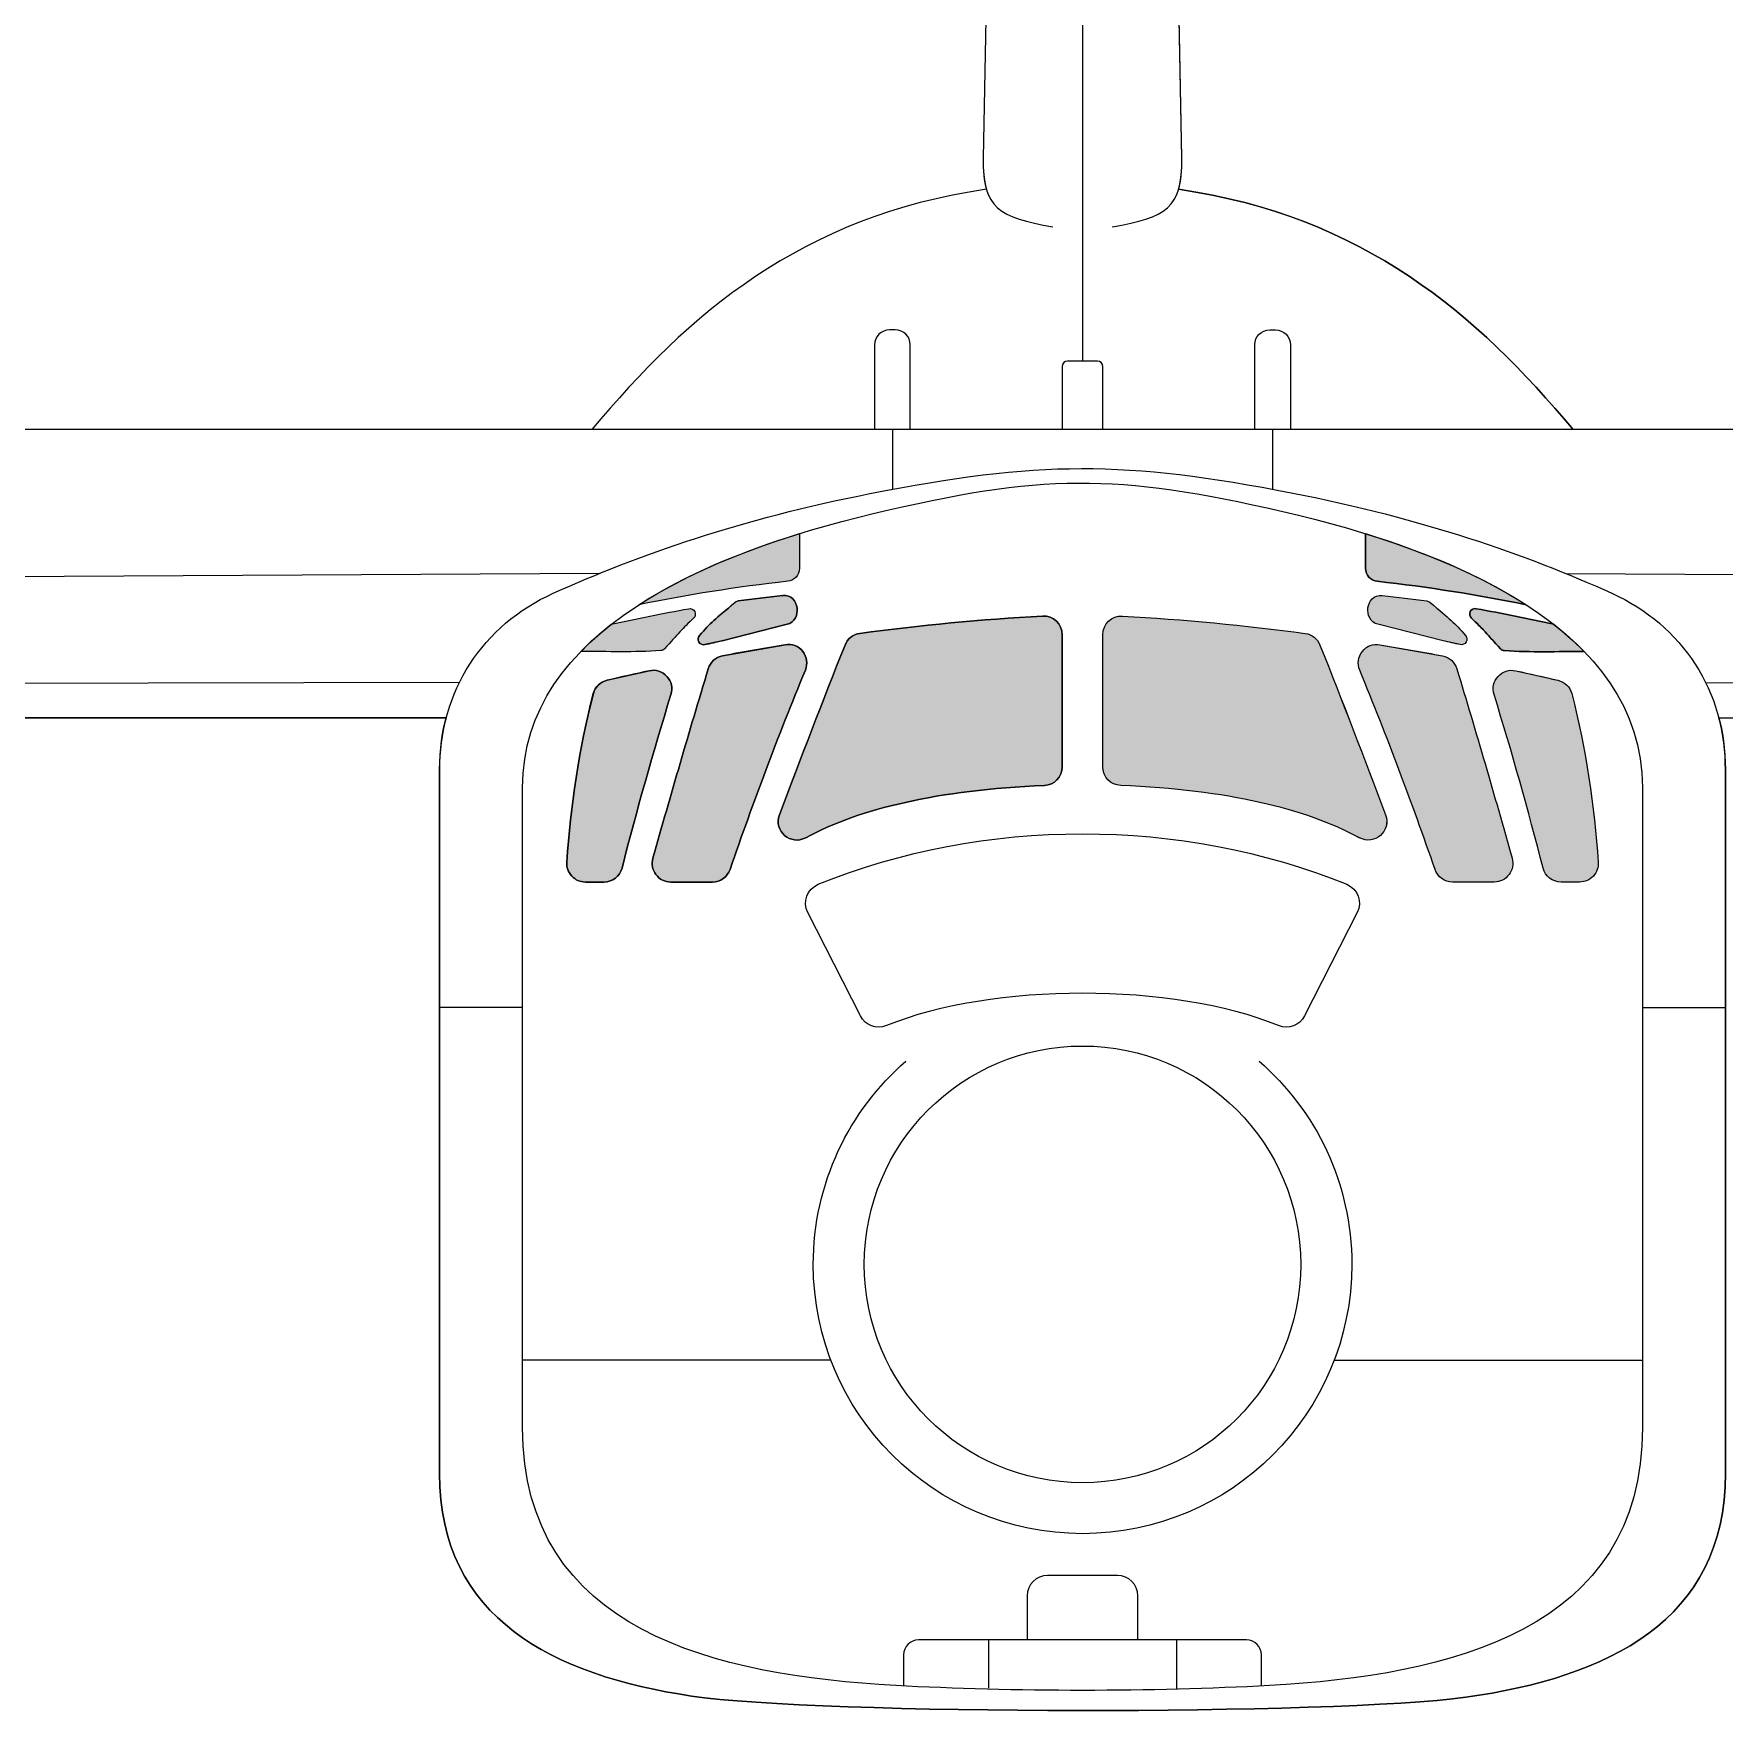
# Model space of a CAD drawing. Extents: x 65 to 355, y 40 to 244.
# Drawn here: x 254.15 to 270.15, y 192.28 to 208.19 of the extents above; entities that cross this region are included whole.
import ezdxf

# ---------------------------------------------------------------- set-up
doc = ezdxf.new("R2010")
doc.units = 0
doc.header["$MEASUREMENT"] = 0
doc.layers.add('4-VIEW', color=7, linetype='CONTINUOUS')
doc.layers.add('SOLIDS', color=7, linetype='CONTINUOUS')

# ---------------------------------------------------------------- blocks, each defined once
blk = doc.blocks.new('BLOCK_2')
at = {"layer": '4-VIEW', "color": 7}
for points in [[(264.073, 223.097), (264.073, 205.092)], [(282.005, 204.444), (246.141, 204.444)], [(262.274, 204.444), (262.274, 203.879)], [(265.872, 204.444), (265.872, 203.879)], [(259.498, 203.083), (247.686, 203.018)], [(268.648, 203.083), (280.46, 203.018)], [(258.177, 202.053), (247.857, 202.031)], [(269.968, 202.053), (280.289, 202.031)], [(258.051, 201.718), (247.857, 201.718)], [(270.095, 201.718), (280.289, 201.718)], [(258.774, 198.975), (257.988, 198.975)], [(269.372, 198.975), (270.157, 198.975)], [(261.691, 195.64), (258.774, 195.64)], [(266.455, 195.64), (269.372, 195.64)], [(263.182, 192.992), (263.182, 192.535)], [(264.963, 192.992), (264.963, 192.526)]]:
    blk.add_lwpolyline(points, dxfattribs=at)
for points, knots in [([(264.354, 206.363), (264.864, 206.452), (265.019, 206.535), (265.013, 207.017), (265.013, 207.017), (264.715, 222.587), (264.715, 222.587), (264.689, 223.937), (263.457, 223.937), (263.431, 222.587), (263.431, 222.587), (263.132, 207.017), (263.132, 207.017), (263.127, 206.535), (263.282, 206.452), (263.792, 206.363)], [0, 0, 0, 0, 1, 1, 1, 2, 2, 2, 3, 3, 3, 4, 4, 4, 5, 5, 5, 5]), ([(262.443, 204.444), (262.443, 204.444), (262.443, 205.248), (262.443, 205.248), (262.443, 205.325), (262.379, 205.388), (262.301, 205.388), (262.301, 205.388), (262.246, 205.388), (262.246, 205.388), (262.168, 205.388), (262.105, 205.325), (262.105, 205.248), (262.105, 205.248), (262.105, 204.444), (262.105, 204.444)], [0, 0, 0, 0, 1, 1, 1, 2, 2, 2, 3, 3, 3, 4, 4, 4, 5, 5, 5, 5]), ([(265.703, 204.444), (265.703, 204.444), (265.703, 205.248), (265.703, 205.248), (265.703, 205.325), (265.766, 205.388), (265.844, 205.388), (265.844, 205.388), (265.899, 205.388), (265.899, 205.388), (265.977, 205.388), (266.041, 205.325), (266.041, 205.248), (266.041, 205.248), (266.041, 204.444), (266.041, 204.444)], [0, 0, 0, 0, 1, 1, 1, 2, 2, 2, 3, 3, 3, 4, 4, 4, 5, 5, 5, 5]), ([(264.266, 204.444), (264.266, 204.444), (264.266, 205.039), (264.266, 205.039), (264.266, 205.068), (264.242, 205.096), (264.213, 205.092), (264.213, 205.092), (263.932, 205.092), (263.932, 205.092), (263.903, 205.096), (263.879, 205.068), (263.879, 205.039), (263.879, 205.039), (263.879, 204.444), (263.879, 204.444)], [0, 0, 0, 0, 1, 1, 1, 2, 2, 2, 3, 3, 3, 4, 4, 4, 5, 5, 5, 5]), ([(267.701, 192.451), (269.041, 192.638), (270.157, 193.171), (270.157, 194.566), (270.157, 194.566), (270.157, 201.23), (270.157, 201.23), (270.157, 201.965), (269.752, 202.594), (269.082, 202.896), (268.265, 203.265), (267.29, 203.603), (266.063, 203.844), (264.473, 204.155), (263.651, 204.153), (262.061, 203.839), (260.844, 203.599), (259.875, 203.263), (259.064, 202.896), (258.394, 202.594), (257.988, 201.965), (257.988, 201.23), (257.988, 201.23), (257.988, 194.566), (257.988, 194.566), (257.988, 193.196), (259.065, 192.658), (260.372, 192.462), (261.58, 192.281), (266.475, 192.281), (267.701, 192.451), (267.701, 192.451), (267.701, 192.451), (267.701, 192.451)], [0, 0, 0, 0, 1, 1, 1, 2, 2, 2, 3, 3, 3, 4, 4, 4, 5, 5, 5, 6, 6, 6, 7, 7, 7, 8, 8, 8, 9, 9, 9, 10, 10, 10, 11, 11, 11, 11]), ([(265.842, 192.561), (267.539, 192.655), (269.372, 193.077), (269.372, 195.001), (269.372, 195.001), (269.372, 201.059), (269.372, 201.059), (269.372, 202.557), (267.564, 203.303), (265.968, 203.67), (264.378, 204.035), (263.683, 204.028), (262.092, 203.65), (260.517, 203.276), (258.774, 202.53), (258.774, 201.059), (258.774, 201.059), (258.774, 195.001), (258.774, 195.001), (258.774, 193.076), (260.608, 192.654), (262.306, 192.561), (263.411, 192.5), (264.737, 192.5), (265.842, 192.561), (265.842, 192.561), (265.842, 192.561), (265.842, 192.561)], [0, 0, 0, 0, 1, 1, 1, 2, 2, 2, 3, 3, 3, 4, 4, 4, 5, 5, 5, 6, 6, 6, 7, 7, 7, 8, 8, 8, 9, 9, 9, 9]), ([(261.393, 203.46), (261.393, 203.46), (261.393, 203.132), (261.393, 203.132), (261.393, 203.069), (261.346, 203.016), (261.284, 203.009), (260.798, 202.956), (260.33, 202.88), (259.875, 202.787)], [0, 0, 0, 0, 1, 1, 1, 2, 2, 2, 3, 3, 3, 3]), ([(266.752, 203.46), (266.752, 203.46), (266.752, 203.132), (266.752, 203.132), (266.752, 203.069), (266.799, 203.016), (266.862, 203.009), (267.347, 202.956), (267.815, 202.88), (268.271, 202.787)], [0, 0, 0, 0, 1, 1, 1, 2, 2, 2, 3, 3, 3, 3]), ([(260.448, 202.496), (260.553, 202.619), (260.594, 202.648), (260.787, 202.812), (260.795, 202.818), (260.804, 202.822), (260.814, 202.823), (260.953, 202.843), (261.093, 202.859), (261.236, 202.874), (261.397, 202.89), (261.422, 202.638), (261.279, 202.602), (261.279, 202.602), (260.661, 202.447), (260.661, 202.447), (260.606, 202.433), (260.552, 202.421), (260.498, 202.41), (260.476, 202.405), (260.454, 202.415), (260.442, 202.435), (260.431, 202.455), (260.433, 202.479), (260.448, 202.496), (260.448, 202.496), (260.448, 202.496), (260.448, 202.496)], [0, 0, 0, 0, 1, 1, 1, 2, 2, 2, 3, 3, 3, 4, 4, 4, 5, 5, 5, 6, 6, 6, 7, 7, 7, 8, 8, 8, 9, 9, 9, 9]), ([(267.698, 202.496), (267.592, 202.619), (267.552, 202.648), (267.359, 202.812), (267.35, 202.818), (267.341, 202.822), (267.331, 202.823), (267.193, 202.843), (267.052, 202.859), (266.909, 202.874), (266.749, 202.89), (266.723, 202.638), (266.867, 202.602), (266.867, 202.602), (267.485, 202.447), (267.485, 202.447), (267.54, 202.433), (267.594, 202.421), (267.647, 202.41), (267.67, 202.405), (267.692, 202.415), (267.704, 202.435), (267.715, 202.455), (267.713, 202.479), (267.698, 202.496), (267.698, 202.496), (267.698, 202.496), (267.698, 202.496)], [0, 0, 0, 0, 1, 1, 1, 2, 2, 2, 3, 3, 3, 4, 4, 4, 5, 5, 5, 6, 6, 6, 7, 7, 7, 8, 8, 8, 9, 9, 9, 9]), ([(259.613, 202.602), (259.858, 202.657), (260.1, 202.706), (260.347, 202.75), (260.37, 202.754), (260.392, 202.743), (260.403, 202.722), (260.413, 202.7), (260.409, 202.676), (260.392, 202.659), (260.29, 202.563), (260.238, 202.506), (260.118, 202.371), (260.109, 202.36), (260.097, 202.354), (260.082, 202.353), (259.834, 202.336), (259.574, 202.345), (259.325, 202.345)], [0, 0, 0, 0, 1, 1, 1, 2, 2, 2, 3, 3, 3, 4, 4, 4, 5, 5, 5, 6, 6, 6, 6]), ([(261.965, 202.516), (262.539, 202.593), (263.116, 202.649), (263.694, 202.68), (263.796, 202.685), (263.88, 202.605), (263.88, 202.504), (263.88, 202.504), (263.88, 201.253), (263.88, 201.253), (263.88, 201.159), (263.806, 201.081), (263.712, 201.077), (262.701, 201.034), (261.967, 200.86), (261.453, 200.583), (261.31, 200.505), (261.147, 200.647), (261.204, 200.799), (261.406, 201.336), (261.613, 201.872), (261.825, 202.406), (261.849, 202.467), (261.9, 202.507), (261.965, 202.516), (261.965, 202.516), (261.965, 202.516), (261.965, 202.516)], [0, 0, 0, 0, 1, 1, 1, 2, 2, 2, 3, 3, 3, 4, 4, 4, 5, 5, 5, 6, 6, 6, 7, 7, 7, 8, 8, 8, 9, 9, 9, 9]), ([(266.18, 202.516), (265.606, 202.593), (265.03, 202.649), (264.451, 202.68), (264.349, 202.685), (264.265, 202.605), (264.265, 202.504), (264.265, 202.504), (264.265, 201.253), (264.265, 201.253), (264.265, 201.159), (264.339, 201.081), (264.434, 201.077), (265.445, 201.034), (266.178, 200.86), (266.693, 200.583), (266.836, 200.505), (266.998, 200.647), (266.941, 200.799), (266.739, 201.336), (266.533, 201.872), (266.32, 202.406), (266.296, 202.467), (266.245, 202.507), (266.18, 202.516), (266.18, 202.516), (266.18, 202.516), (266.18, 202.516)], [0, 0, 0, 0, 1, 1, 1, 2, 2, 2, 3, 3, 3, 4, 4, 4, 5, 5, 5, 6, 6, 6, 7, 7, 7, 8, 8, 8, 9, 9, 9, 9]), ([(268.532, 202.602), (268.287, 202.657), (268.045, 202.706), (267.799, 202.75), (267.776, 202.754), (267.753, 202.743), (267.742, 202.722), (267.732, 202.7), (267.736, 202.676), (267.754, 202.659), (267.855, 202.563), (267.908, 202.506), (268.027, 202.371), (268.036, 202.36), (268.049, 202.354), (268.063, 202.353), (268.311, 202.336), (268.571, 202.345), (268.82, 202.345)], [0, 0, 0, 0, 1, 1, 1, 2, 2, 2, 3, 3, 3, 4, 4, 4, 5, 5, 5, 6, 6, 6, 6]), ([(260.666, 202.304), (260.864, 202.341), (261.06, 202.377), (261.258, 202.409), (261.323, 202.42), (261.384, 202.397), (261.425, 202.345), (261.466, 202.294), (261.474, 202.229), (261.45, 202.169), (261.191, 201.543), (260.955, 200.914), (260.737, 200.283), (260.712, 200.21), (260.647, 200.164), (260.57, 200.164), (260.57, 200.164), (260.176, 200.164), (260.176, 200.164), (260.12, 200.164), (260.07, 200.188), (260.036, 200.234), (260.002, 200.279), (259.991, 200.333), (260.007, 200.388), (260.175, 200.987), (260.35, 201.585), (260.531, 202.182), (260.55, 202.246), (260.6, 202.292), (260.666, 202.304), (260.666, 202.304), (260.666, 202.304), (260.666, 202.304)], [0, 0, 0, 0, 1, 1, 1, 2, 2, 2, 3, 3, 3, 4, 4, 4, 5, 5, 5, 6, 6, 6, 7, 7, 7, 8, 8, 8, 9, 9, 9, 10, 10, 10, 11, 11, 11, 11]), ([(267.479, 202.304), (267.282, 202.341), (267.085, 202.377), (266.887, 202.409), (266.823, 202.42), (266.762, 202.397), (266.721, 202.345), (266.68, 202.294), (266.671, 202.229), (266.696, 202.169), (266.954, 201.543), (267.191, 200.914), (267.409, 200.283), (267.434, 200.21), (267.499, 200.164), (267.575, 200.164), (267.575, 200.164), (267.969, 200.164), (267.969, 200.164), (268.026, 200.164), (268.075, 200.188), (268.109, 200.234), (268.144, 200.279), (268.154, 200.333), (268.139, 200.388), (267.971, 200.987), (267.796, 201.585), (267.615, 202.182), (267.595, 202.246), (267.545, 202.292), (267.479, 202.304), (267.479, 202.304), (267.479, 202.304), (267.479, 202.304)], [0, 0, 0, 0, 1, 1, 1, 2, 2, 2, 3, 3, 3, 4, 4, 4, 5, 5, 5, 6, 6, 6, 7, 7, 7, 8, 8, 8, 9, 9, 9, 10, 10, 10, 11, 11, 11, 11]), ([(259.573, 202.073), (259.706, 202.104), (259.84, 202.134), (259.972, 202.163), (260.035, 202.176), (260.096, 202.157), (260.14, 202.109), (260.183, 202.062), (260.197, 202), (260.178, 201.938), (260.009, 201.392), (259.855, 200.844), (259.715, 200.296), (259.694, 200.217), (259.625, 200.164), (259.544, 200.164), (259.544, 200.164), (259.368, 200.164), (259.368, 200.164), (259.317, 200.164), (259.274, 200.183), (259.239, 200.22), (259.205, 200.257), (259.188, 200.302), (259.192, 200.352), (259.23, 200.884), (259.304, 201.415), (259.444, 201.946), (259.46, 202.011), (259.509, 202.057), (259.573, 202.073), (259.573, 202.073), (259.573, 202.073), (259.573, 202.073)], [0, 0, 0, 0, 1, 1, 1, 2, 2, 2, 3, 3, 3, 4, 4, 4, 5, 5, 5, 6, 6, 6, 7, 7, 7, 8, 8, 8, 9, 9, 9, 10, 10, 10, 11, 11, 11, 11]), ([(268.571, 202.073), (268.439, 202.104), (268.306, 202.134), (268.173, 202.163), (268.11, 202.176), (268.049, 202.157), (268.006, 202.109), (267.962, 202.062), (267.949, 202), (267.967, 201.938), (268.137, 201.392), (268.29, 200.844), (268.431, 200.296), (268.451, 200.217), (268.52, 200.164), (268.602, 200.164), (268.602, 200.164), (268.778, 200.164), (268.778, 200.164), (268.828, 200.164), (268.872, 200.183), (268.907, 200.22), (268.941, 200.257), (268.957, 200.302), (268.953, 200.352), (268.916, 200.884), (268.841, 201.415), (268.702, 201.946), (268.685, 202.011), (268.637, 202.057), (268.571, 202.073), (268.571, 202.073), (268.571, 202.073), (268.571, 202.073)], [0, 0, 0, 0, 1, 1, 1, 2, 2, 2, 3, 3, 3, 4, 4, 4, 5, 5, 5, 6, 6, 6, 7, 7, 7, 8, 8, 8, 9, 9, 9, 10, 10, 10, 11, 11, 11, 11]), ([(265.929, 198.805), (266.023, 198.767), (266.129, 198.806), (266.175, 198.897), (266.175, 198.897), (266.673, 199.875), (266.673, 199.875), (266.724, 199.976), (266.679, 200.099), (266.573, 200.142), (265.012, 200.779), (263.133, 200.779), (261.572, 200.142), (261.467, 200.099), (261.421, 199.976), (261.473, 199.875), (261.473, 199.875), (261.971, 198.897), (261.971, 198.897), (262.016, 198.806), (262.123, 198.767), (262.217, 198.805), (263.214, 199.213), (264.932, 199.213), (265.929, 198.805), (265.929, 198.805), (265.929, 198.805), (265.929, 198.805)], [0, 0, 0, 0, 1, 1, 1, 2, 2, 2, 3, 3, 3, 4, 4, 4, 5, 5, 5, 6, 6, 6, 7, 7, 7, 8, 8, 8, 9, 9, 9, 9]), ([(264.073, 194.48), (265.213, 194.48), (266.138, 195.405), (266.138, 196.546), (266.138, 197.687), (265.213, 198.612), (264.073, 198.612), (262.932, 198.612), (262.007, 197.687), (262.007, 196.546), (262.007, 195.405), (262.932, 194.48), (264.073, 194.48), (264.073, 194.48), (264.073, 194.48), (264.073, 194.48)], [0, 0, 0, 0, 1, 1, 1, 2, 2, 2, 3, 3, 3, 4, 4, 4, 5, 5, 5, 5]), ([(265.745, 198.468), (266.282, 198.001), (266.621, 197.313), (266.621, 196.546), (266.621, 195.139), (265.48, 193.998), (264.073, 193.998), (262.666, 193.998), (261.525, 195.139), (261.525, 196.546), (261.525, 197.313), (261.864, 198.001), (262.401, 198.468)], [0, 0, 0, 0, 1, 1, 1, 2, 2, 2, 3, 3, 3, 4, 4, 4, 4]), ([(264.597, 192.992), (264.597, 192.992), (264.597, 193.409), (264.597, 193.409), (264.597, 193.516), (264.51, 193.603), (264.403, 193.603), (264.403, 193.603), (263.742, 193.603), (263.742, 193.603), (263.636, 193.603), (263.548, 193.516), (263.548, 193.409), (263.548, 193.409), (263.548, 192.992), (263.548, 192.992)], [0, 0, 0, 0, 1, 1, 1, 2, 2, 2, 3, 3, 3, 4, 4, 4, 5, 5, 5, 5]), ([(265.766, 192.556), (265.766, 192.556), (265.766, 192.851), (265.766, 192.851), (265.766, 192.929), (265.703, 192.992), (265.625, 192.992), (265.625, 192.992), (262.52, 192.992), (262.52, 192.992), (262.443, 192.992), (262.38, 192.929), (262.38, 192.851), (262.38, 192.851), (262.38, 192.556), (262.38, 192.556)], [0, 0, 0, 0, 1, 1, 1, 2, 2, 2, 3, 3, 3, 4, 4, 4, 5, 5, 5, 5])]:
    blk.add_open_spline(points, degree=3, knots=knots, dxfattribs=at)
for points in [[(263.163, 206.718), (261.413, 206.465), (260.34, 205.535), (259.429, 204.444)], [(264.983, 206.718), (266.733, 206.465), (267.805, 205.535), (268.716, 204.444)]]:
    blk.add_open_spline(points, degree=3, dxfattribs=at)

msp = doc.modelspace()

# ---------------------------------------------------------------- hatches: boundary and pattern name
at = {"layer": 'SOLIDS'}
h = msp.add_hatch(color=7, dxfattribs=at)
edge = h.paths.add_edge_path()
edge.add_spline(control_points=[(261.393, 203.46), (260.847, 203.291), (260.315, 203.071), (259.875, 202.787), (260.33, 202.88), (260.798, 202.956), (261.284, 203.009), (261.346, 203.016), (261.393, 203.069), (261.393, 203.132), (261.393, 203.132), (261.393, 203.46), (261.393, 203.46)], knot_values=[0, 0, 0, 0, 1, 1, 1, 2, 2, 2, 3, 3, 3, 4, 4, 4, 4], degree=3, periodic=1)
h = msp.add_hatch(color=7, dxfattribs=at)
edge = h.paths.add_edge_path()
edge.add_spline(control_points=[(266.752, 203.132), (266.752, 203.069), (266.799, 203.016), (266.862, 203.009), (267.347, 202.956), (267.815, 202.88), (268.271, 202.787), (267.83, 203.071), (267.297, 203.291), (266.752, 203.46), (266.752, 203.46), (266.752, 203.132), (266.752, 203.132)], knot_values=[0, 0, 0, 0, 1, 1, 1, 2, 2, 2, 3, 3, 3, 4, 4, 4, 4], degree=3, periodic=1)
h = msp.add_hatch(color=7, dxfattribs=at)
edge = h.paths.add_edge_path()
edge.add_spline(control_points=[(260.787, 202.812), (260.593, 202.648), (260.553, 202.619), (260.448, 202.496), (260.433, 202.479), (260.431, 202.455), (260.442, 202.435), (260.453, 202.415), (260.475, 202.405), (260.498, 202.41), (260.498, 202.41), (260.661, 202.447), (260.661, 202.447), (260.661, 202.447), (261.279, 202.602), (261.279, 202.602), (261.422, 202.638), (261.397, 202.89), (261.236, 202.874), (261.093, 202.859), (260.953, 202.843), (260.814, 202.823), (260.803, 202.822), (260.795, 202.818), (260.787, 202.812)], knot_values=[0, 0, 0, 0, 1, 1, 1, 2, 2, 2, 3, 3, 3, 4, 4, 4, 5, 5, 5, 6, 6, 6, 7, 7, 7, 8, 8, 8, 8], degree=3, periodic=1)
h = msp.add_hatch(color=7, dxfattribs=at)
edge = h.paths.add_edge_path()
edge.add_spline(control_points=[(266.909, 202.874), (266.749, 202.89), (266.723, 202.638), (266.867, 202.602), (266.867, 202.602), (267.485, 202.447), (267.485, 202.447), (267.485, 202.447), (267.647, 202.41), (267.647, 202.41), (267.67, 202.405), (267.692, 202.415), (267.703, 202.435), (267.715, 202.455), (267.713, 202.479), (267.698, 202.496), (267.592, 202.619), (267.552, 202.648), (267.359, 202.812), (267.35, 202.818), (267.341, 202.822), (267.331, 202.823), (267.193, 202.843), (267.052, 202.859), (266.909, 202.874)], knot_values=[0, 0, 0, 0, 1, 1, 1, 2, 2, 2, 3, 3, 3, 4, 4, 4, 5, 5, 5, 6, 6, 6, 7, 7, 7, 8, 8, 8, 8], degree=3, periodic=1)
h = msp.add_hatch(color=7, dxfattribs=at)
edge = h.paths.add_edge_path()
edge.add_spline(control_points=[(259.613, 202.602), (259.509, 202.521), (259.413, 202.436), (259.325, 202.345), (259.574, 202.345), (259.834, 202.336), (260.082, 202.353), (260.097, 202.354), (260.109, 202.36), (260.118, 202.371), (260.238, 202.506), (260.29, 202.563), (260.392, 202.659), (260.409, 202.676), (260.413, 202.7), (260.403, 202.722), (260.392, 202.743), (260.37, 202.754), (260.347, 202.75), (260.1, 202.706), (259.858, 202.657), (259.613, 202.602)], knot_values=[0, 0, 0, 0, 1, 1, 1, 2, 2, 2, 3, 3, 3, 4, 4, 4, 5, 5, 5, 6, 6, 6, 7, 7, 7, 7], degree=3, periodic=1)
h = msp.add_hatch(color=7, dxfattribs=at)
edge = h.paths.add_edge_path()
edge.add_spline(control_points=[(261.825, 202.406), (261.613, 201.872), (261.406, 201.336), (261.204, 200.799), (261.147, 200.647), (261.31, 200.505), (261.453, 200.583), (261.967, 200.86), (262.701, 201.034), (263.712, 201.077), (263.806, 201.081), (263.88, 201.159), (263.88, 201.253), (263.88, 201.253), (263.88, 202.504), (263.88, 202.504), (263.88, 202.605), (263.796, 202.685), (263.694, 202.68), (263.116, 202.649), (262.539, 202.593), (261.965, 202.516), (261.9, 202.507), (261.849, 202.467), (261.825, 202.406)], knot_values=[0, 0, 0, 0, 1, 1, 1, 2, 2, 2, 3, 3, 3, 4, 4, 4, 5, 5, 5, 6, 6, 6, 7, 7, 7, 8, 8, 8, 8], degree=3, periodic=1)
h = msp.add_hatch(color=7, dxfattribs=at)
edge = h.paths.add_edge_path()
edge.add_spline(control_points=[(264.265, 202.504), (264.265, 202.504), (264.265, 201.253), (264.265, 201.253), (264.265, 201.159), (264.339, 201.081), (264.434, 201.077), (265.445, 201.034), (266.178, 200.86), (266.692, 200.583), (266.836, 200.505), (266.998, 200.647), (266.94, 200.799), (266.739, 201.336), (266.533, 201.872), (266.32, 202.406), (266.296, 202.467), (266.245, 202.507), (266.18, 202.516), (265.606, 202.593), (265.03, 202.649), (264.45, 202.68), (264.349, 202.685), (264.265, 202.605), (264.265, 202.504)], knot_values=[0, 0, 0, 0, 1, 1, 1, 2, 2, 2, 3, 3, 3, 4, 4, 4, 5, 5, 5, 6, 6, 6, 7, 7, 7, 8, 8, 8, 8], degree=3, periodic=1)
h = msp.add_hatch(color=7, dxfattribs=at)
edge = h.paths.add_edge_path()
edge.add_spline(control_points=[(267.754, 202.659), (267.855, 202.563), (267.907, 202.506), (268.027, 202.371), (268.036, 202.36), (268.048, 202.354), (268.063, 202.353), (268.311, 202.336), (268.571, 202.345), (268.82, 202.345), (268.732, 202.436), (268.636, 202.521), (268.532, 202.602), (268.287, 202.657), (268.045, 202.706), (267.799, 202.75), (267.776, 202.754), (267.753, 202.743), (267.742, 202.722), (267.731, 202.7), (267.736, 202.676), (267.754, 202.659)], knot_values=[0, 0, 0, 0, 1, 1, 1, 2, 2, 2, 3, 3, 3, 4, 4, 4, 5, 5, 5, 6, 6, 6, 7, 7, 7, 7], degree=3, periodic=1)
h = msp.add_hatch(color=7, dxfattribs=at)
edge = h.paths.add_edge_path()
edge.add_spline(control_points=[(260.531, 202.182), (260.35, 201.585), (260.175, 200.987), (260.007, 200.388), (259.991, 200.333), (260.001, 200.279), (260.036, 200.234), (260.07, 200.188), (260.119, 200.164), (260.176, 200.164), (260.176, 200.164), (260.57, 200.164), (260.57, 200.164), (260.646, 200.164), (260.712, 200.21), (260.737, 200.283), (260.955, 200.914), (261.191, 201.543), (261.45, 202.169), (261.474, 202.229), (261.466, 202.294), (261.425, 202.345), (261.384, 202.397), (261.323, 202.42), (261.258, 202.409), (261.258, 202.409), (260.666, 202.304), (260.666, 202.304), (260.6, 202.292), (260.55, 202.246), (260.531, 202.182)], knot_values=[0, 0, 0, 0, 1, 1, 1, 2, 2, 2, 3, 3, 3, 4, 4, 4, 5, 5, 5, 6, 6, 6, 7, 7, 7, 8, 8, 8, 9, 9, 9, 10, 10, 10, 10], degree=3, periodic=1)
h = msp.add_hatch(color=7, dxfattribs=at)
edge = h.paths.add_edge_path()
edge.add_spline(control_points=[(266.696, 202.169), (266.954, 201.543), (267.191, 200.914), (267.409, 200.283), (267.434, 200.21), (267.499, 200.164), (267.575, 200.164), (267.575, 200.164), (267.969, 200.164), (267.969, 200.164), (268.026, 200.164), (268.075, 200.188), (268.109, 200.234), (268.143, 200.279), (268.154, 200.333), (268.139, 200.388), (267.971, 200.987), (267.796, 201.585), (267.615, 202.182), (267.595, 202.246), (267.545, 202.292), (267.479, 202.304), (267.479, 202.304), (266.887, 202.409), (266.887, 202.409), (266.823, 202.42), (266.761, 202.397), (266.721, 202.345), (266.68, 202.294), (266.67, 202.229), (266.696, 202.169)], knot_values=[0, 0, 0, 0, 1, 1, 1, 2, 2, 2, 3, 3, 3, 4, 4, 4, 5, 5, 5, 6, 6, 6, 7, 7, 7, 8, 8, 8, 9, 9, 9, 10, 10, 10, 10], degree=3, periodic=1)
h = msp.add_hatch(color=7, dxfattribs=at)
edge = h.paths.add_edge_path()
edge.add_spline(control_points=[(259.443, 201.946), (259.304, 201.415), (259.23, 200.884), (259.192, 200.352), (259.188, 200.302), (259.205, 200.257), (259.239, 200.22), (259.274, 200.183), (259.317, 200.164), (259.367, 200.164), (259.367, 200.164), (259.544, 200.164), (259.544, 200.164), (259.625, 200.164), (259.694, 200.217), (259.715, 200.296), (259.855, 200.844), (260.009, 201.392), (260.178, 201.938), (260.197, 202), (260.183, 202.062), (260.14, 202.109), (260.096, 202.157), (260.035, 202.176), (259.972, 202.163), (259.972, 202.163), (259.573, 202.073), (259.573, 202.073), (259.509, 202.057), (259.46, 202.011), (259.443, 201.946)], knot_values=[0, 0, 0, 0, 1, 1, 1, 2, 2, 2, 3, 3, 3, 4, 4, 4, 5, 5, 5, 6, 6, 6, 7, 7, 7, 8, 8, 8, 9, 9, 9, 10, 10, 10, 10], degree=3, periodic=1)
h = msp.add_hatch(color=7, dxfattribs=at)
edge = h.paths.add_edge_path()
edge.add_spline(control_points=[(267.967, 201.938), (268.137, 201.392), (268.29, 200.844), (268.431, 200.296), (268.451, 200.217), (268.52, 200.164), (268.602, 200.164), (268.602, 200.164), (268.778, 200.164), (268.778, 200.164), (268.828, 200.164), (268.872, 200.183), (268.907, 200.22), (268.941, 200.257), (268.957, 200.302), (268.953, 200.352), (268.916, 200.884), (268.841, 201.415), (268.702, 201.946), (268.685, 202.011), (268.637, 202.057), (268.571, 202.073), (268.571, 202.073), (268.172, 202.163), (268.172, 202.163), (268.11, 202.176), (268.049, 202.157), (268.006, 202.109), (267.962, 202.062), (267.949, 202), (267.967, 201.938)], knot_values=[0, 0, 0, 0, 1, 1, 1, 2, 2, 2, 3, 3, 3, 4, 4, 4, 5, 5, 5, 6, 6, 6, 7, 7, 7, 8, 8, 8, 9, 9, 9, 10, 10, 10, 10], degree=3, periodic=1)

# ---------------------------------------------------------------- linework, layer by layer
for points, knots in [([(244.481, 204.784), (244.481, 204.929), (244.599, 205.048), (244.744, 205.048), (244.744, 205.048), (244.882, 205.048), (244.882, 205.048), (244.882, 205.048), (245.673, 205.048), (245.673, 205.048), (245.673, 205.048), (245.877, 205.048), (245.877, 205.048), (246.022, 205.048), (246.141, 204.929), (246.141, 204.784), (246.141, 204.784), (246.141, 204.444), (246.141, 204.444), (246.141, 204.444), (259.429, 204.444), (259.429, 204.444), (260.34, 205.535), (261.412, 206.465), (263.163, 206.718), (263.14, 206.796), (263.131, 206.893), (263.132, 207.017), (263.132, 207.017), (263.431, 222.587), (263.431, 222.587), (263.433, 222.685), (263.441, 222.776), (263.456, 222.86), (263.456, 222.86), (245.202, 222.955), (245.202, 222.955), (245.202, 222.955), (245.004, 222.956), (245.004, 222.956), (244.551, 222.959), (243.887, 223.63), (244.76, 223.647), (244.76, 223.647), (245.202, 223.656), (245.202, 223.656), (245.202, 223.656), (261.672, 223.981), (261.672, 223.981), (263.356, 224.014), (264.79, 224.014), (266.473, 223.981), (266.473, 223.981), (282.944, 223.656), (282.944, 223.656), (282.944, 223.656), (283.386, 223.647), (283.386, 223.647), (284.258, 223.63), (283.594, 222.959), (283.141, 222.956), (283.141, 222.956), (282.944, 222.955), (282.944, 222.955), (282.944, 222.955), (264.691, 222.86), (264.691, 222.86), (264.705, 222.776), (264.713, 222.685), (264.714, 222.587), (264.714, 222.587), (265.013, 207.017), (265.013, 207.017), (265.015, 206.893), (265.006, 206.796), (264.982, 206.718), (266.733, 206.465), (267.805, 205.535), (268.716, 204.444), (268.716, 204.444), (282.004, 204.444), (282.004, 204.444), (282.004, 204.444), (282.004, 204.784), (282.004, 204.784), (282.004, 204.929), (282.123, 205.048), (282.268, 205.048), (282.268, 205.048), (282.472, 205.048), (282.472, 205.048), (282.472, 205.048), (283.263, 205.048), (283.263, 205.048), (283.263, 205.048), (283.4, 205.048), (283.4, 205.048), (283.547, 205.048), (283.665, 204.929), (283.665, 204.784), (283.665, 204.784), (283.665, 204.624), (283.665, 204.624), (283.665, 204.624), (285.73, 204.787), (285.73, 204.787), (285.73, 204.787), (320.887, 207.566), (320.887, 207.566), (320.887, 207.566), (321.88, 207.645), (321.88, 207.645), (323.513, 207.774), (322.523, 206.425), (321.665, 206.323), (321.665, 206.323), (321.028, 206.249), (321.028, 206.249), (321.028, 206.249), (321.028, 205.413), (321.028, 205.413), (321.028, 205.364), (320.989, 205.324), (320.94, 205.324), (320.94, 205.324), (320.804, 205.324), (320.804, 205.324), (320.755, 205.324), (320.716, 205.364), (320.716, 205.413), (320.716, 205.413), (320.716, 206.21), (320.716, 206.21), (320.716, 206.21), (314.337, 205.454), (314.337, 205.454), (314.337, 205.454), (314.337, 204.618), (314.337, 204.618), (314.337, 204.569), (314.298, 204.529), (314.249, 204.529), (314.249, 204.529), (314.113, 204.529), (314.113, 204.529), (314.065, 204.529), (314.025, 204.569), (314.025, 204.618), (314.025, 204.618), (314.025, 205.415), (314.025, 205.415), (314.025, 205.415), (304.453, 204.279), (304.453, 204.279), (304.453, 204.279), (304.453, 203.443), (304.453, 203.443), (304.453, 203.395), (304.414, 203.355), (304.365, 203.355), (304.365, 203.355), (304.229, 203.355), (304.229, 203.355), (304.181, 203.355), (304.141, 203.395), (304.141, 203.443), (304.141, 203.443), (304.141, 204.241), (304.141, 204.241), (304.141, 204.241), (295.661, 203.234), (295.661, 203.234), (295.661, 203.234), (295.661, 202.398), (295.661, 202.398), (295.661, 202.35), (295.622, 202.31), (295.573, 202.31), (295.573, 202.31), (295.437, 202.31), (295.437, 202.31), (295.389, 202.31), (295.349, 202.35), (295.349, 202.398), (295.349, 202.398), (295.349, 203.196), (295.349, 203.196), (295.349, 203.196), (287.726, 202.291), (287.726, 202.291), (287.726, 202.291), (287.726, 201.455), (287.726, 201.455), (287.726, 201.407), (287.686, 201.367), (287.638, 201.367), (287.638, 201.367), (287.501, 201.367), (287.501, 201.367), (287.453, 201.367), (287.413, 201.407), (287.413, 201.455), (287.413, 201.455), (287.413, 202.253), (287.413, 202.253), (287.413, 202.253), (286.05, 202.091), (286.05, 202.091), (286.05, 202.091), (285.465, 202.022), (285.465, 202.022), (285.465, 202.022), (285.465, 201.651), (285.465, 201.651), (285.465, 201.651), (285.465, 198.208), (285.465, 198.208), (285.465, 198.208), (285.465, 197.016), (285.465, 197.016), (285.465, 195.327), (280.289, 195.343), (280.289, 197.024), (280.289, 197.024), (280.289, 198.208), (280.289, 198.208), (280.289, 198.208), (280.289, 201.651), (280.289, 201.651), (280.289, 201.651), (280.289, 201.718), (280.289, 201.718), (280.289, 201.718), (278.958, 201.718), (278.958, 201.718), (278.958, 201.718), (278.958, 200.92), (278.958, 200.92), (278.958, 200.872), (278.918, 200.832), (278.869, 200.832), (278.869, 200.832), (278.733, 200.832), (278.733, 200.832), (278.685, 200.832), (278.645, 200.872), (278.645, 200.92), (278.645, 200.92), (278.645, 201.718), (278.645, 201.718), (278.645, 201.718), (270.095, 201.718), (270.095, 201.718), (270.136, 201.563), (270.157, 201.399), (270.157, 201.23), (270.157, 201.23), (270.157, 198.975), (270.157, 198.975), (270.157, 198.975), (270.157, 194.566), (270.157, 194.566), (270.157, 193.171), (269.041, 192.638), (267.701, 192.451), (266.475, 192.281), (261.58, 192.281), (260.372, 192.462), (259.065, 192.658), (257.988, 193.196), (257.988, 194.566), (257.988, 194.566), (257.988, 198.975), (257.988, 198.975), (257.988, 198.975), (257.988, 201.23), (257.988, 201.23), (257.988, 201.399), (258.009, 201.563), (258.051, 201.718), (258.051, 201.718), (249.501, 201.718), (249.501, 201.718), (249.501, 201.718), (249.501, 200.92), (249.501, 200.92), (249.501, 200.872), (249.461, 200.832), (249.412, 200.832), (249.412, 200.832), (249.276, 200.832), (249.276, 200.832), (249.227, 200.832), (249.188, 200.872), (249.188, 200.92), (249.188, 200.92), (249.188, 201.718), (249.188, 201.718), (249.188, 201.718), (247.857, 201.718), (247.857, 201.718), (247.857, 201.718), (247.857, 201.651), (247.857, 201.651), (247.857, 201.651), (247.857, 198.208), (247.857, 198.208), (247.857, 198.208), (247.857, 197.024), (247.857, 197.024), (247.857, 195.343), (242.681, 195.327), (242.681, 197.016), (242.681, 197.016), (242.681, 198.208), (242.681, 198.208), (242.681, 198.208), (242.681, 201.651), (242.681, 201.651), (242.681, 201.651), (242.681, 202.022), (242.681, 202.022), (242.681, 202.022), (242.095, 202.091), (242.095, 202.091), (242.095, 202.091), (240.732, 202.253), (240.732, 202.253), (240.732, 202.253), (240.732, 201.455), (240.732, 201.455), (240.732, 201.407), (240.692, 201.367), (240.644, 201.367), (240.644, 201.367), (240.508, 201.367), (240.508, 201.367), (240.459, 201.367), (240.419, 201.407), (240.419, 201.455), (240.419, 201.455), (240.419, 202.291), (240.419, 202.291), (240.419, 202.291), (232.797, 203.196), (232.797, 203.196), (232.797, 203.196), (232.797, 202.398), (232.797, 202.398), (232.797, 202.35), (232.757, 202.31), (232.709, 202.31), (232.709, 202.31), (232.572, 202.31), (232.572, 202.31), (232.524, 202.31), (232.485, 202.35), (232.485, 202.398), (232.485, 202.398), (232.485, 203.234), (232.485, 203.234), (232.485, 203.234), (224.004, 204.241), (224.004, 204.241), (224.004, 204.241), (224.004, 203.443), (224.004, 203.443), (224.004, 203.395), (223.965, 203.355), (223.916, 203.355), (223.916, 203.355), (223.78, 203.355), (223.78, 203.355), (223.731, 203.355), (223.692, 203.395), (223.692, 203.443), (223.692, 203.443), (223.692, 204.279), (223.692, 204.279), (223.692, 204.279), (214.12, 205.415), (214.12, 205.415), (214.12, 205.415), (214.12, 204.618), (214.12, 204.618), (214.12, 204.569), (214.081, 204.529), (214.032, 204.529), (214.032, 204.529), (213.896, 204.529), (213.896, 204.529), (213.847, 204.529), (213.807, 204.569), (213.807, 204.618), (213.807, 204.618), (213.807, 205.454), (213.807, 205.454), (213.807, 205.454), (207.43, 206.21), (207.43, 206.21), (207.43, 206.21), (207.43, 205.413), (207.43, 205.413), (207.43, 205.364), (207.39, 205.324), (207.342, 205.324), (207.342, 205.324), (207.206, 205.324), (207.206, 205.324), (207.157, 205.324), (207.118, 205.364), (207.118, 205.413), (207.118, 205.413), (207.118, 206.249), (207.118, 206.249), (207.118, 206.249), (206.48, 206.323), (206.48, 206.323), (205.622, 206.425), (204.632, 207.774), (206.265, 207.645), (206.265, 207.645), (207.259, 207.566), (207.259, 207.566), (207.259, 207.566), (242.416, 204.787), (242.416, 204.787), (242.416, 204.787), (244.481, 204.624), (244.481, 204.624), (244.481, 204.624), (244.481, 204.784), (244.481, 204.784)], [0, 0, 0, 0, 1, 1, 1, 2, 2, 2, 3, 3, 3, 4, 4, 4, 5, 5, 5, 6, 6, 6, 7, 7, 7, 8, 8, 8, 9, 9, 9, 10, 10, 10, 11, 11, 11, 12, 12, 12, 13, 13, 13, 14, 14, 14, 15, 15, 15, 16, 16, 16, 17, 17, 17, 18, 18, 18, 19, 19, 19, 20, 20, 20, 21, 21, 21, 22, 22, 22, 23, 23, 23, 24, 24, 24, 25, 25, 25, 26, 26, 26, 27, 27, 27, 28, 28, 28, 29, 29, 29, 30, 30, 30, 31, 31, 31, 32, 32, 32, 33, 33, 33, 34, 34, 34, 35, 35, 35, 36, 36, 36, 37, 37, 37, 38, 38, 38, 39, 39, 39, 40, 40, 40, 41, 41, 41, 42, 42, 42, 43, 43, 43, 44, 44, 44, 45, 45, 45, 46, 46, 46, 47, 47, 47, 48, 48, 48, 49, 49, 49, 50, 50, 50, 51, 51, 51, 52, 52, 52, 53, 53, 53, 54, 54, 54, 55, 55, 55, 56, 56, 56, 57, 57, 57, 58, 58, 58, 59, 59, 59, 60, 60, 60, 61, 61, 61, 62, 62, 62, 63, 63, 63, 64, 64, 64, 65, 65, 65, 66, 66, 66, 67, 67, 67, 68, 68, 68, 69, 69, 69, 70, 70, 70, 71, 71, 71, 72, 72, 72, 73, 73, 73, 74, 74, 74, 75, 75, 75, 76, 76, 76, 77, 77, 77, 78, 78, 78, 79, 79, 79, 80, 80, 80, 81, 81, 81, 82, 82, 82, 83, 83, 83, 84, 84, 84, 85, 85, 85, 86, 86, 86, 87, 87, 87, 88, 88, 88, 89, 89, 89, 90, 90, 90, 91, 91, 91, 92, 92, 92, 93, 93, 93, 94, 94, 94, 95, 95, 95, 96, 96, 96, 97, 97, 97, 98, 98, 98, 99, 99, 99, 100, 100, 100, 101, 101, 101, 102, 102, 102, 103, 103, 103, 104, 104, 104, 105, 105, 105, 106, 106, 106, 107, 107, 107, 108, 108, 108, 109, 109, 109, 110, 110, 110, 111, 111, 111, 112, 112, 112, 113, 113, 113, 114, 114, 114, 115, 115, 115, 116, 116, 116, 117, 117, 117, 118, 118, 118, 119, 119, 119, 120, 120, 120, 121, 121, 121, 122, 122, 122, 123, 123, 123, 124, 124, 124, 125, 125, 125, 126, 126, 126, 127, 127, 127, 128, 128, 128, 129, 129, 129, 130, 130, 130, 131, 131, 131, 132, 132, 132, 133, 133, 133, 134, 134, 134, 135, 135, 135, 136, 136, 136, 137, 137, 137, 138, 138, 138, 139, 139, 139, 140, 140, 140, 141, 141, 141, 142, 142, 142, 143, 143, 143, 144, 144, 144, 144]), ([(261.393, 203.46), (260.847, 203.291), (260.315, 203.071), (259.875, 202.787), (260.33, 202.88), (260.798, 202.956), (261.284, 203.009), (261.346, 203.016), (261.393, 203.069), (261.393, 203.132), (261.393, 203.132), (261.393, 203.46), (261.393, 203.46)], [0, 0, 0, 0, 1, 1, 1, 2, 2, 2, 3, 3, 3, 4, 4, 4, 4]), ([(266.752, 203.132), (266.752, 203.069), (266.799, 203.016), (266.862, 203.009), (267.347, 202.956), (267.815, 202.88), (268.271, 202.787), (267.83, 203.071), (267.297, 203.291), (266.752, 203.46), (266.752, 203.46), (266.752, 203.132), (266.752, 203.132)], [0, 0, 0, 0, 1, 1, 1, 2, 2, 2, 3, 3, 3, 4, 4, 4, 4]), ([(260.787, 202.812), (260.593, 202.648), (260.553, 202.619), (260.448, 202.496), (260.433, 202.479), (260.431, 202.455), (260.442, 202.435), (260.453, 202.415), (260.475, 202.405), (260.498, 202.41), (260.498, 202.41), (260.661, 202.447), (260.661, 202.447), (260.661, 202.447), (261.279, 202.602), (261.279, 202.602), (261.422, 202.638), (261.397, 202.89), (261.236, 202.874), (261.093, 202.859), (260.953, 202.843), (260.814, 202.823), (260.803, 202.822), (260.795, 202.818), (260.787, 202.812)], [0, 0, 0, 0, 1, 1, 1, 2, 2, 2, 3, 3, 3, 4, 4, 4, 5, 5, 5, 6, 6, 6, 7, 7, 7, 8, 8, 8, 8]), ([(266.909, 202.874), (266.749, 202.89), (266.723, 202.638), (266.867, 202.602), (266.867, 202.602), (267.485, 202.447), (267.485, 202.447), (267.485, 202.447), (267.647, 202.41), (267.647, 202.41), (267.67, 202.405), (267.692, 202.415), (267.703, 202.435), (267.715, 202.455), (267.713, 202.479), (267.698, 202.496), (267.592, 202.619), (267.552, 202.648), (267.359, 202.812), (267.35, 202.818), (267.341, 202.822), (267.331, 202.823), (267.193, 202.843), (267.052, 202.859), (266.909, 202.874)], [0, 0, 0, 0, 1, 1, 1, 2, 2, 2, 3, 3, 3, 4, 4, 4, 5, 5, 5, 6, 6, 6, 7, 7, 7, 8, 8, 8, 8]), ([(259.613, 202.602), (259.509, 202.521), (259.413, 202.436), (259.325, 202.345), (259.574, 202.345), (259.834, 202.336), (260.082, 202.353), (260.097, 202.354), (260.109, 202.36), (260.118, 202.371), (260.238, 202.506), (260.29, 202.563), (260.392, 202.659), (260.409, 202.676), (260.413, 202.7), (260.403, 202.722), (260.392, 202.743), (260.37, 202.754), (260.347, 202.75), (260.1, 202.706), (259.858, 202.657), (259.613, 202.602)], [0, 0, 0, 0, 1, 1, 1, 2, 2, 2, 3, 3, 3, 4, 4, 4, 5, 5, 5, 6, 6, 6, 7, 7, 7, 7]), ([(261.825, 202.406), (261.613, 201.872), (261.406, 201.336), (261.204, 200.799), (261.147, 200.647), (261.31, 200.505), (261.453, 200.583), (261.967, 200.86), (262.701, 201.034), (263.712, 201.077), (263.806, 201.081), (263.88, 201.159), (263.88, 201.253), (263.88, 201.253), (263.88, 202.504), (263.88, 202.504), (263.88, 202.605), (263.796, 202.685), (263.694, 202.68), (263.116, 202.649), (262.539, 202.593), (261.965, 202.516), (261.9, 202.507), (261.849, 202.467), (261.825, 202.406)], [0, 0, 0, 0, 1, 1, 1, 2, 2, 2, 3, 3, 3, 4, 4, 4, 5, 5, 5, 6, 6, 6, 7, 7, 7, 8, 8, 8, 8]), ([(264.265, 202.504), (264.265, 202.504), (264.265, 201.253), (264.265, 201.253), (264.265, 201.159), (264.339, 201.081), (264.434, 201.077), (265.445, 201.034), (266.178, 200.86), (266.692, 200.583), (266.836, 200.505), (266.998, 200.647), (266.94, 200.799), (266.739, 201.336), (266.533, 201.872), (266.32, 202.406), (266.296, 202.467), (266.245, 202.507), (266.18, 202.516), (265.606, 202.593), (265.03, 202.649), (264.45, 202.68), (264.349, 202.685), (264.265, 202.605), (264.265, 202.504)], [0, 0, 0, 0, 1, 1, 1, 2, 2, 2, 3, 3, 3, 4, 4, 4, 5, 5, 5, 6, 6, 6, 7, 7, 7, 8, 8, 8, 8]), ([(267.754, 202.659), (267.855, 202.563), (267.907, 202.506), (268.027, 202.371), (268.036, 202.36), (268.048, 202.354), (268.063, 202.353), (268.311, 202.336), (268.571, 202.345), (268.82, 202.345), (268.732, 202.436), (268.636, 202.521), (268.532, 202.602), (268.287, 202.657), (268.045, 202.706), (267.799, 202.75), (267.776, 202.754), (267.753, 202.743), (267.742, 202.722), (267.731, 202.7), (267.736, 202.676), (267.754, 202.659)], [0, 0, 0, 0, 1, 1, 1, 2, 2, 2, 3, 3, 3, 4, 4, 4, 5, 5, 5, 6, 6, 6, 7, 7, 7, 7]), ([(260.531, 202.182), (260.35, 201.585), (260.175, 200.987), (260.007, 200.388), (259.991, 200.333), (260.001, 200.279), (260.036, 200.234), (260.07, 200.188), (260.119, 200.164), (260.176, 200.164), (260.176, 200.164), (260.57, 200.164), (260.57, 200.164), (260.646, 200.164), (260.712, 200.21), (260.737, 200.283), (260.955, 200.914), (261.191, 201.543), (261.45, 202.169), (261.474, 202.229), (261.466, 202.294), (261.425, 202.345), (261.384, 202.397), (261.323, 202.42), (261.258, 202.409), (261.258, 202.409), (260.666, 202.304), (260.666, 202.304), (260.6, 202.292), (260.55, 202.246), (260.531, 202.182)], [0, 0, 0, 0, 1, 1, 1, 2, 2, 2, 3, 3, 3, 4, 4, 4, 5, 5, 5, 6, 6, 6, 7, 7, 7, 8, 8, 8, 9, 9, 9, 10, 10, 10, 10]), ([(266.696, 202.169), (266.954, 201.543), (267.191, 200.914), (267.409, 200.283), (267.434, 200.21), (267.499, 200.164), (267.575, 200.164), (267.575, 200.164), (267.969, 200.164), (267.969, 200.164), (268.026, 200.164), (268.075, 200.188), (268.109, 200.234), (268.143, 200.279), (268.154, 200.333), (268.139, 200.388), (267.971, 200.987), (267.796, 201.585), (267.615, 202.182), (267.595, 202.246), (267.545, 202.292), (267.479, 202.304), (267.479, 202.304), (266.887, 202.409), (266.887, 202.409), (266.823, 202.42), (266.761, 202.397), (266.721, 202.345), (266.68, 202.294), (266.67, 202.229), (266.696, 202.169)], [0, 0, 0, 0, 1, 1, 1, 2, 2, 2, 3, 3, 3, 4, 4, 4, 5, 5, 5, 6, 6, 6, 7, 7, 7, 8, 8, 8, 9, 9, 9, 10, 10, 10, 10]), ([(259.443, 201.946), (259.304, 201.415), (259.23, 200.884), (259.192, 200.352), (259.188, 200.302), (259.205, 200.257), (259.239, 200.22), (259.274, 200.183), (259.317, 200.164), (259.367, 200.164), (259.367, 200.164), (259.544, 200.164), (259.544, 200.164), (259.625, 200.164), (259.694, 200.217), (259.715, 200.296), (259.855, 200.844), (260.009, 201.392), (260.178, 201.938), (260.197, 202), (260.183, 202.062), (260.14, 202.109), (260.096, 202.157), (260.035, 202.176), (259.972, 202.163), (259.972, 202.163), (259.573, 202.073), (259.573, 202.073), (259.509, 202.057), (259.46, 202.011), (259.443, 201.946)], [0, 0, 0, 0, 1, 1, 1, 2, 2, 2, 3, 3, 3, 4, 4, 4, 5, 5, 5, 6, 6, 6, 7, 7, 7, 8, 8, 8, 9, 9, 9, 10, 10, 10, 10]), ([(267.967, 201.938), (268.137, 201.392), (268.29, 200.844), (268.431, 200.296), (268.451, 200.217), (268.52, 200.164), (268.602, 200.164), (268.602, 200.164), (268.778, 200.164), (268.778, 200.164), (268.828, 200.164), (268.872, 200.183), (268.907, 200.22), (268.941, 200.257), (268.957, 200.302), (268.953, 200.352), (268.916, 200.884), (268.841, 201.415), (268.702, 201.946), (268.685, 202.011), (268.637, 202.057), (268.571, 202.073), (268.571, 202.073), (268.172, 202.163), (268.172, 202.163), (268.11, 202.176), (268.049, 202.157), (268.006, 202.109), (267.962, 202.062), (267.949, 202), (267.967, 201.938)], [0, 0, 0, 0, 1, 1, 1, 2, 2, 2, 3, 3, 3, 4, 4, 4, 5, 5, 5, 6, 6, 6, 7, 7, 7, 8, 8, 8, 9, 9, 9, 10, 10, 10, 10])]:
    msp.add_open_spline(points, degree=3, knots=knots, dxfattribs=at)

# ---------------------------------------------------------------- block references
at = {"layer": '4-VIEW'}
msp.add_blockref('BLOCK_2', (0, 0), dxfattribs=at)

doc.saveas('drawing.dxf')
